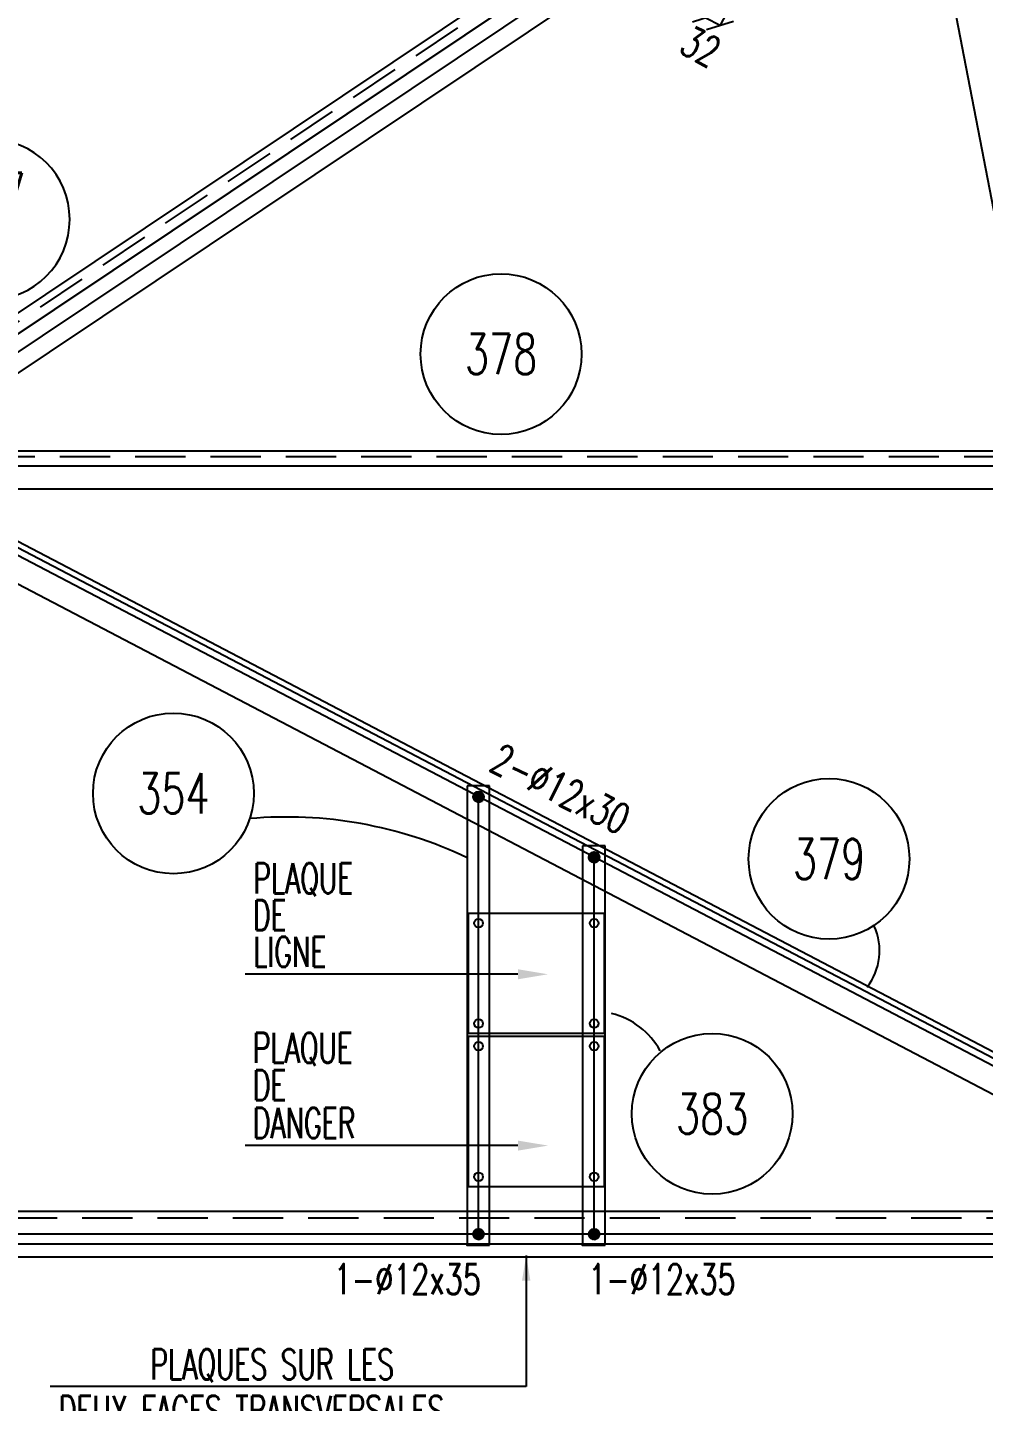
# Model space of a CAD drawing. Extents: x 533388 to 549608, y -33951 to -22449.
# Drawn here: x 544488 to 546391, y -30107 to -27372 of the extents above; entities that cross this region are included whole.
import ezdxf
from ezdxf.enums import TextEntityAlignment as Align

# ---------------------------------------------------------------- set-up
doc = ezdxf.new("R2010")
doc.units = 0
doc.header["$LTSCALE"] = 200
doc.header["$MEASUREMENT"] = 0
doc.linetypes.add('DASHED', pattern=[0.75, 0.5, -0.25])
doc.layers.get('0').update_dxf_attribs({"linetype": 'CONTINUOUS'})
for name, color, linetype in [('ASSI', 6, 'CONTINUOUS'), ('BOLLINI_1', 7, 'CONTINUOUS'), ('BOLLINI_5', 7, 'CONTINUOUS'), ('FORI', 2, 'CONTINUOUS'), ('LINEA_ANG', 2, 'CONTINUOUS'), ('LINEE_PIASTRE', 2, 'CONTINUOUS'), ('LS', 7, 'CONTINUOUS'), ('PIASTRE', 5, 'CONTINUOUS'), ('QT_MPR', 7, 'CONTINUOUS'), ('TESTI_A_P', 7, 'CONTINUOUS'), ('TRAT-Y', 7, 'DASHED')]:
    doc.layers.add(name, color=color, linetype=linetype)
doc.styles.add('QUOTE', font='ROMANS8.SHX', dxfattribs={"width": 0.7})
doc.styles.add('RQL', font='ROMANS8.SHX', dxfattribs={"width": 0.7})
doc.styles.add('RS', font='ROMANS8.shx', dxfattribs={"width": 0.7})
doc.styles.get("Standard").update_dxf_attribs({"font": 'ROMANS8.SHX', "width": 0.7})
doc.dimstyles.new('TRATTO', dxfattribs={"dimscale": 0, "dimtxt": 60, "dimasz": 40, "dimexe": 0, "dimexo": 0, "dimgap": 5, "dimtad": 1, "dimrnd": 0.5, "dimdsep": 46, "dimtxsty": 'RS', "dimblk1": 'OBLIQUE', "dimblk2": 'OBLIQUE', "dimsah": 1, "dimcen": 0.09, "dimclrd": 2, "dimclre": 2, "dimclrt": 7, "dimadec": 0, "dimazin": 0, "dimtfac": 1, "dimtix": 1, "dimtmove": 2, "dimatfit": 3, "dimfxl": 1, "dimtolj": 1, "dimtzin": 0, "dimarcsym": 0})

# ---------------------------------------------------------------- blocks, each defined once
blk = doc.blocks.new('12')
at = {"color": 0}
for p, q in [((-1, 0.06), (-0.06, 1)), ((-1, 0.01), (-0.01, 1)), ((-1, -0.03), (0.03, 1)), ((-1, -0.07), (0.07, 1)), ((0.09, -1), (-1, 0.09)), ((0.05, -1), (-1, 0.05)), ((0, -1), (-1, 0)), ((-0.99, 0.16), (-0.16, 0.99)), ((-0.99, 0.11), (-0.11, 0.99)), ((-0.99, -0.11), (0.11, 0.99)), ((-0.99, -0.15), (0.15, 0.99)), ((0.17, -0.99), (-0.99, 0.17)), ((0.13, -0.99), (-0.99, 0.13)), ((-0.98, 0.22), (-0.22, 0.98)), ((-0.98, -0.19), (0.19, 0.98)), ((0.21, -0.98), (-0.98, 0.21)), ((-0.97, -0.23), (0.23, 0.97)), ((0.24, -0.97), (-0.97, 0.24)), ((-0.96, 0.28), (-0.28, 0.96)), ((-0.96, -0.27), (0.27, 0.96)), ((0.28, -0.96), (-0.96, 0.28)), ((-0.95, -0.3), (0.3, 0.95)), ((0.31, -0.95), (-0.95, 0.31)), ((-0.94, 0.34), (-0.34, 0.94)), ((-0.94, -0.33), (0.33, 0.94)), ((0.35, -0.94), (-0.94, 0.35)), ((-0.93, -0.37), (0.37, 0.93)), ((0.38, -0.93), (-0.93, 0.38)), ((-0.92, -0.4), (0.4, 0.92)), ((-0.91, 0.42), (-0.42, 0.91)), ((0.41, -0.91), (-0.91, 0.41)), ((-0.9, -0.43), (0.43, 0.9)), ((0.44, -0.9), (-0.9, 0.44)), ((-0.89, -0.46), (0.46, 0.89)), ((0.47, -0.88), (-0.88, 0.47)), ((-0.87, -0.49), (0.49, 0.87)), ((0.5, -0.87), (-0.87, 0.5)), ((-0.86, 0.52), (-0.52, 0.86)), ((-0.86, -0.52), (0.52, 0.86)), ((0.53, -0.85), (-0.85, 0.53)), ((-0.84, -0.54), (0.54, 0.84)), ((0.55, -0.83), (-0.83, 0.55)), ((-0.82, -0.57), (0.57, 0.82)), ((0.58, -0.81), (-0.81, 0.58)), ((-0.8, -0.6), (0.6, 0.8)), ((0.61, -0.79), (-0.79, 0.61)), ((-0.78, -0.62), (0.62, 0.78)), ((0.63, -0.78), (-0.78, 0.63)), ((-0.76, -0.65), (0.65, 0.76)), ((0.66, -0.75), (-0.75, 0.66)), ((-0.74, -0.67), (0.67, 0.74)), ((0.68, -0.73), (-0.73, 0.68)), ((-0.72, -0.69), (0.69, 0.72)), ((0.7, -0.71), (-0.71, 0.7)), ((-0.7, -0.72), (0.72, 0.7)), ((0.73, -0.69), (-0.69, 0.73)), ((0.75, -0.67), (-0.67, 0.75)), ((-0.67, -0.74), (0.74, 0.67)), ((-0.65, -0.76), (0.76, 0.65)), ((0.77, -0.64), (-0.64, 0.77)), ((-0.63, -0.78), (0.78, 0.63)), ((0.79, -0.62), (-0.62, 0.79)), ((-0.6, -0.8), (0.8, 0.6)), ((0.81, -0.59), (-0.59, 0.81)), ((-0.57, -0.82), (0.82, 0.57)), ((0.83, -0.56), (-0.56, 0.83)), ((-0.55, -0.84), (0.84, 0.55)), ((0.84, -0.54), (-0.54, 0.84)), ((-0.52, -0.85), (0.85, 0.52)), ((0.86, -0.51), (-0.51, 0.86)), ((-0.49, -0.87), (0.87, 0.49)), ((0.88, -0.48), (-0.48, 0.88)), ((-0.46, -0.89), (0.89, 0.46)), ((0.89, -0.45), (-0.45, 0.89)), ((-0.43, -0.9), (0.9, 0.43)), ((0.91, -0.42), (-0.42, 0.91)), ((-0.4, -0.92), (0.92, 0.4)), ((0.92, -0.39), (-0.39, 0.92)), ((-0.37, -0.93), (0.93, 0.37)), ((0.93, -0.36), (-0.36, 0.93)), ((-0.34, -0.94), (0.94, 0.34)), ((0.95, -0.33), (-0.33, 0.95)), ((-0.3, -0.95), (0.95, 0.3)), ((0.96, -0.29), (-0.29, 0.96)), ((-0.27, -0.96), (0.96, 0.27)), ((0.97, -0.26), (-0.26, 0.97)), ((-0.23, -0.97), (0.97, 0.23)), ((0.98, -0.22), (-0.22, 0.98)), ((-0.2, -0.98), (0.98, 0.2)), ((0.98, -0.18), (-0.18, 0.98)), ((-0.16, -0.99), (0.99, 0.16)), ((0.99, -0.14), (-0.14, 0.99)), ((-0.12, -0.99), (0.99, 0.12)), ((0.99, -0.1), (-0.1, 0.99)), ((-0.08, -1), (1, 0.08)), ((1, -0.06), (-0.06, 1)), ((-0.04, -1), (1, 0.04)), ((1, -0.02), (-0.02, 1)), ((1, 0.02), (0.02, 1)), ((1, 0.07), (0.07, 1)), ((0.99, 0.12), (0.12, 0.99)), ((0.98, 0.17), (0.17, 0.98)), ((0.97, 0.23), (0.23, 0.97)), ((0.96, 0.29), (0.29, 0.96)), ((0.93, 0.36), (0.36, 0.93)), ((0.9, 0.44), (0.44, 0.9)), ((0.84, 0.55), (0.55, 0.84)), ((-0.04, -1), (-1, -0.04)), ((-0.09, -1), (-1, -0.09)), ((-0.14, -0.99), (-0.99, -0.14)), ((-0.2, -0.98), (-0.98, -0.2)), ((-0.25, -0.97), (-0.97, -0.25)), ((-0.32, -0.95), (-0.95, -0.32)), ((-0.39, -0.92), (-0.92, -0.39)), ((-0.48, -0.88), (-0.88, -0.48)), ((-0.6, -0.8), (-0.8, -0.6)), ((0.01, -1), (1, -0.01)), ((0.05, -1), (1, -0.05)), ((0.1, -0.99), (0.99, -0.1)), ((0.15, -0.99), (0.99, -0.15)), ((0.21, -0.98), (0.98, -0.21)), ((0.27, -0.96), (0.96, -0.27)), ((0.33, -0.94), (0.94, -0.33)), ((0.41, -0.91), (0.91, -0.41)), ((0.5, -0.87), (0.87, -0.5)), ((0.66, -0.75), (0.75, -0.66))]:
    blk.add_line(p, q, dxfattribs=at)
blk.add_circle((0, 0), 1)
blk = doc.blocks.new('MRKR_98')
blk.add_point((0, 0))
at = {"color": 7, "style": 'QUOTE', "width": 0.5, "flags": 1}
for tag, p in [('TI', (3.73, 6.83)), ('NFORI', (3.72, 5.3)), ('DI_S', (3.73, 6.42)), ('D_S', (3.73, 6.02)), ('E_S', (3.73, 5.68)), ('AUX2', (3.71, 4.93)), ('AUX1', (3.73, 4.19)), ('FAM', (3.73, 4.55)), ('COMMESSA', (3.73, 3.85)), ('MD', (3.73, 3.51)), ('MP', (3.73, 3.16)), ('LARGHEZZA', (3.73, 2.82)), ('SPESSORE', (3.73, 2.48)), ('NP', (3.73, 2.14)), ('SV', (3.73, 1.79)), ('PESO', (3.73, 1.45)), ('QUA', (3.73, 1.11)), ('LUN', (3.73, 0.76)), ('PROF', (3.73, 0.42)), ('POS', (3.73, 0.08))]:
    blk.add_attdef(tag, p, '', height=0.2, dxfattribs=at)
at = {"color": 7, "flags": 1}
for tag, p in [('LAV1', (5.26, 6.88)), ('LAV2', (5.26, 6.55)), ('LAV3', (5.26, 6.21)), ('LAV4', (5.26, 5.88)), ('LAV5', (5.26, 5.55)), ('LAV6', (5.26, 5.21)), ('LAV7', (5.26, 4.88)), ('LAV8', (5.26, 4.55)), ('LAV9', (5.26, 4.21)), ('LAV10', (5.26, 3.88))]:
    blk.add_attdef(tag, p, '', height=0.2, dxfattribs=at)
blk = doc.blocks.new('ASSE98')
blk.add_line((0, 0), (1, 0))
at = {"color": 7, "flags": 1}
for tag, p in [('LAV1', (3.07431, 6.82847)), ('LAV2', (3.07431, 6.49513)), ('LAV3', (3.07431, 6.1618)), ('LAV4', (3.07431, 5.82847)), ('LAV5', (3.07431, 5.49513)), ('LAV6', (3.07431, 5.1618)), ('LAV7', (3.07431, 4.82847)), ('LAV8', (3.07431, 4.49513)), ('LAV9', (3.07431, 4.1618)), ('LAV10', (3.07431, 3.82847))]:
    blk.add_attdef(tag, p, '', height=0.2, dxfattribs=at)
at = {"color": 7, "style": 'QUOTE', "width": 0.5, "flags": 1}
for tag, p in [('TI', (1.38308, 6.82731)), ('DI_S', (1.38308, 6.42178)), ('D_S', (1.38308, 6.02092)), ('E_S', (1.38308, 5.68065)), ('NFORI', (1.36454, 5.29792)), ('ALAR', (1.36349, 4.93246)), ('FAM', (1.3775, 4.54645)), ('ALA', (1.38308, 4.19257)), ('DISP2', (1.38308, 3.84971)), ('DISP1', (1.38308, 3.50686)), ('PINZAF', (1.38308, 3.164)), ('PINZAI', (1.38308, 2.82114)), ('TRP', (1.38308, 2.47829)), ('NP', (1.38308, 2.13543)), ('SV', (1.38308, 1.79257)), ('PESO', (1.38308, 1.44971)), ('QUA', (1.38308, 1.10686)), ('LUN', (1.38308, 0.764)), ('PROF', (1.38308, 0.42114)), ('POS', (1.38308, 0.07829))]:
    blk.add_attdef(tag, p, '', height=0.2, dxfattribs=at)
blk = doc.blocks.new('_OBLIQUE')
at = {"color": 0, "linetype": 'ByBlock'}
blk.add_line((-0.5, -0.5), (0.5, 0.5), dxfattribs=at)
blk = doc.blocks.new('*D21')
at = {"layer": 'LS', "color": 2, "lineweight": -2, "transparency": 16777216}
for p, q in [((541790, -29773.9), (541790, -30261.3)), ((546931.5, -29773.9), (546931.5, -30261.3)), ((541790, -30261.3), (546931.5, -30261.3))]:
    blk.add_line(p, q, dxfattribs=at)
at = {"layer": 'LS', "color": 2, "lineweight": -2, "transparency": 16777216, "xscale": 40, "yscale": 40, "zscale": 40, "rotation": 180}
blk.add_blockref('_OBLIQUE', (541790, -30261.3), dxfattribs=at)
at = {"layer": 'LS', "color": 2, "lineweight": -2, "transparency": 16777216, "xscale": 40, "yscale": 40, "zscale": 40}
blk.add_blockref('_OBLIQUE', (546931.5, -30261.3), dxfattribs=at)
at = {"layer": 'LS', "color": 7, "transparency": 16777216, "insert": (544360.8, -30226.3), "char_height": 60, "attachment_point": 5, "style": 'RS'}
blk.add_mtext('\\A1;5141.5', dxfattribs=at)
blk = doc.blocks.new('YYY')
blk.add_circle((0, 0), 8)
at = {"color": 3, "style": 'RQL', "width": 0.7}
for tag, p in [('POS3', (0, 0.65)), ('POS2', (0, -4.63))]:
    blk.add_attdef(tag, text='', height=4, dxfattribs=at).set_placement(p, align=Align.CENTER)
at = {"style": 'RQL', "width": 0.7, "flags": 1}
blk.add_attdef('TIPO', text='', height=3, dxfattribs=at).set_placement((0, 0), align=Align.MIDDLE_CENTER)
blk = doc.blocks.new('xxx')
blk.add_circle((0, 0), 8)
at = {"color": 3, "style": 'RQL', "width": 0.7}
blk.add_attdef('POS', text='', height=4, dxfattribs=at).set_placement((0, 0), align=Align.MIDDLE)
at = {"color": 3, "style": 'RQL', "width": 0.7, "flags": 1}
blk.add_attdef('POS1', (-0.39, -5.42), '', height=2, dxfattribs=at)
at = {"style": 'RQL', "width": 0.7, "flags": 1}
blk.add_attdef('TIPO', (-0.39, -8.66), '', height=2, dxfattribs=at)
blk = doc.blocks.new('bull')
at = {"style": 'RS', "width": 0.7, "flags": 1}
for tag, p in [('NN', (-12.25, 0)), ('DIAMETRO', (0, -4.86)), ('SERRAGGIO', (0, -9.71)), ('LUNGHEZZA', (0, -14.57)), ('NB', (0, -19.43)), ('TIPO', (0, -24.12)), ('EL', (-0.14, -29))]:
    blk.add_attdef(tag, p, '', height=3, dxfattribs=at)
at = {"style": 'RS', "width": 0.7}
blk.add_attdef('BULLONE', (0, 0), '', height=3, dxfattribs=at)
blk = doc.blocks.new('*D56')
at = {"layer": 'QT_MPR', "color": 2, "lineweight": -2, "transparency": 16777216}
for p, q in [((546296.1, -26795.6), (547312.4, -26599.6)), ((547312.4, -26599.6), (547591.9, -28049.2)), ((546575.6, -28245.2), (547591.9, -28049.2))]:
    blk.add_line(p, q, dxfattribs=at)
at = {"layer": 'QT_MPR', "color": 2, "lineweight": -2, "transparency": 16777216, "xscale": 40, "yscale": 40, "zscale": 40}
for p, rotation in [((547312.4, -26599.6), 100.9154326102515), ((547591.9, -28049.2), 280.9154326102516)]:
    blk.add_blockref('_OBLIQUE', p, dxfattribs=dict(at, rotation=rotation))
at = {"layer": 'QT_MPR', "color": 7, "transparency": 16777216, "insert": (547417.8, -27331.1), "char_height": 60, "attachment_point": 5, "rotation": 100.9154, "style": 'RS'}
blk.add_mtext('\\A1;1476.5', dxfattribs=at)
blk = doc.blocks.new('*D137')
at = {"layer": 'QT_MPR', "color": 2, "lineweight": -2, "transparency": 16777216}
for p, q in [((546251.3, -26563.4), (545838.7, -27352.4)), ((546261, -26613.6), (545866.9, -27367.2)), ((545838.7, -27352.4), (545866.9, -27367.2))]:
    blk.add_line(p, q, dxfattribs=at)
at = {"layer": 'QT_MPR', "color": 2, "lineweight": -2, "transparency": 16777216, "xscale": 40, "yscale": 40, "zscale": 40}
for p, rotation in [((545838.7, -27352.4), 152.3951650348536), ((545866.9, -27367.2), 332.3951650348536)]:
    blk.add_blockref('_OBLIQUE', p, dxfattribs=dict(at, rotation=rotation))
at = {"layer": 'QT_MPR', "color": 7, "transparency": 16777216, "insert": (545828.2, -27409.7), "char_height": 60, "attachment_point": 5, "rotation": 332.3952, "style": 'RS'}
blk.add_mtext('\\A1;32', dxfattribs=at)

msp = doc.modelspace()

# ---------------------------------------------------------------- linework, layer by layer
at = {"layer": 'LINEA_ANG'}
for p, q in [((545505.634, -23040.139), (546683.074, -29145.642)), ((546333.475, -26692.415), (541887.537, -29666.544)), ((541988.022, -29719.636), (546389.076, -26775.532)), ((546602.625, -28215.214), (544101.625, -28215.214)), ((546908.513, -29672.018), (544116.94, -28210.539)), ((544082.154, -28276.984), (546873.727, -29738.463)), ((544101.625, -28290.214), (546602.625, -28290.214)), ((546947.256, -29728.909), (541693.256, -29728.909)), ((541693.256, -29818.909), (546947.256, -29818.909))]:
    msp.add_line(p, q, dxfattribs=at)
at = {"layer": 'LINEA_ANG', "color": 2}
msp.add_line((546903.179, -29682.206), (544111.606, -28220.727), dxfattribs=at)
at = {"layer": 'LINEE_PIASTRE'}
for p, q in [((545408.144, -28881.265), (545363.144, -28881.265)), ((545363.144, -28881.265), (545363.144, -29796.265)), ((545408.144, -29796.265), (545408.144, -28881.265)), ((545638.144, -29000.97), (545593.144, -29000.97)), ((545593.144, -29000.97), (545593.144, -29795.97)), ((545638.144, -29795.97), (545638.144, -29000.97)), ((545363.144, -29796.265), (545408.144, -29796.265)), ((545593.144, -29795.97), (545638.144, -29795.97))]:
    msp.add_line(p, q, dxfattribs=at)
at = {"layer": 'LS', "color": 6}
for p, q in [((541789.989, -29773.909), (546330.494, -26736.519)), ((543824.754, -28448.934), (546296.076, -26795.638)), ((545386.144, -29773.943), (545386.144, -28903.227)), ((545616.144, -29773.943), (545616.144, -29023.639)), ((546931.528, -29773.909), (541693.256, -29773.909)), ((546920.108, -29793.909), (541693.256, -29793.909)), ((545480.947, -29816.662), (545480.947, -30077.182)), ((545480.947, -29816.662), (545480.947, -30077.182)), ((545480.947, -30077.182), (544533.301, -30077.182))]:
    msp.add_line(p, q, dxfattribs=at)
at = {"layer": 'LS'}
for points in [[(545366.144, -29134.789), (545636.144, -29134.789), (545636.144, -29374.789), (545366.144, -29374.789)], [(545366.144, -29379.789), (545636.144, -29379.789), (545636.144, -29679.789), (545366.144, -29679.789)]]:
    msp.add_lwpolyline(points, close=True, dxfattribs=at)
at = {"layer": 'LS', "color": 6}
for points in [[(545464.507, -29256.635), (544921.688, -29256.635)], [(545464.507, -29597.749), (544921.688, -29597.749)], [(545480.947, -29866.662), (545480.947, -30077.182)]]:
    msp.add_lwpolyline(points, dxfattribs=at)
at = {"layer": 'LS', "color": 7}
for centre in [(545386.144, -29154.789), (545616.144, -29154.789), (545386.144, -29354.789), (545616.144, -29354.789), (545386.144, -29399.789), (545616.144, -29399.789), (545386.144, -29659.789), (545616.144, -29659.789)]:
    msp.add_circle(centre, 8.75, dxfattribs=at)
at = {"layer": 'LS', "color": 6}
for centre, radius, start, end in [((545003.639, -29782.309), 838.8, 64.618278, 94.994902), ((546066.255, -29209.867), 118.123, 322.277755, 24.486675), ((545615.547, -29481.082), 150.52, 28.673083, 76.380344)]:
    msp.add_arc(centre, radius, start, end, dxfattribs=at)
for points in [[(545464.507, -29246.635), (545524.507, -29256.635), (545464.507, -29266.635)], [(545464.507, -29587.749), (545524.507, -29597.749), (545464.507, -29607.749)], [(545472.613, -29866.662), (545480.947, -29816.662), (545489.28, -29866.662)]]:
    msp.add_solid(points, dxfattribs=at)
at = {"layer": 'TRAT-Y'}
for p, q in [((546341.815, -26704.883), (541895.878, -29679.011)), ((546602.625, -28226.714), (544101.625, -28226.714)), ((546947.256, -29741.909), (541693.256, -29741.909))]:
    msp.add_line(p, q, dxfattribs=at)

# ---------------------------------------------------------------- block references
at = {"layer": 'ASSI'}
for p, xscale, rotation in [((546352.935, -26721.506), 5349, 213.7807103935028), ((546896.918, -29694.166), 3151, 152.3664917154603), ((546602.625, -28245.214), 2501, 180), ((546947.256, -29728.909), 5254, 180)]:
    msp.add_blockref('ASSE98', p, dxfattribs=dict(at, xscale=xscale, rotation=rotation))
at = {"layer": 'BOLLINI_1'}
for p, xscale, yscale, zscale, values in [((545430.878, -28021.797), 20, 20, 20, {'POS': '378'}), ((544778.705, -28896.488), 19.9980000000018, 19.9980000000018, 19.9980000000018, {'POS': '354'}), ((546083.731, -29026.965), 20, 20, 20, {'POS': '379'}), ((545851.16, -29534.426), 19.9979999999523, 19.9979999999523, 19.9979999999523, {'POS': '383'})]:
    msp.add_blockref('xxx', p, dxfattribs=dict(at, xscale=xscale, yscale=yscale, zscale=zscale)).add_auto_attribs(values)
at = {"layer": 'BOLLINI_5'}
ref = msp.add_blockref('YYY', (544412.363, -27753.702), dxfattribs=dict(at, xscale=-19.99970832477619, yscale=19.99970832471798, zscale=19.99970832474173))
ref.add_attrib('POS3', '377', dxfattribs={"layer": '0', "color": 3, "height": 79.9988, "style": 'RQL', "width": 0.7}).set_placement((544412.363, -27740.763), align=Align.CENTER)
ref.add_attrib('POS2', 'D', dxfattribs={"layer": '0', "color": 3, "height": 79.999, "style": 'RQL', "width": 0.7}).set_placement((544412.363, -27846.309), align=Align.CENTER)
at = {"layer": 'FORI', "xscale": 10.5, "yscale": 10.5, "zscale": 10.5, "rotation": 330.6672217226813}
for p in [(545386.144, -28903.227), (545616.144, -29023.639), (545386.144, -29773.943), (545616.144, -29773.943)]:
    msp.add_blockref('12', p, dxfattribs=at)
at = {"layer": 'LS', "color": 7, "xscale": 20, "yscale": 20, "zscale": 20, "rotation": 333.5039975357254}
msp.add_blockref('bull', (545404.423, -28849.13), dxfattribs=at).add_auto_attribs({'BULLONE': '2-%%c12x30                '})
at = {"layer": 'LS', "color": 7, "xscale": 20, "yscale": 20, "zscale": 20}
for p in [(545097.54, -29893.771), (545604.382, -29893.771)]:
    msp.add_blockref('bull', p, dxfattribs=at).add_auto_attribs({'BULLONE': '1-%%c12x35                '})
at = {"layer": 'PIASTRE', "xscale": 20, "yscale": 20, "zscale": 20}
for p in [(545363.144, -29796.265), (545593.144, -29795.97)]:
    msp.add_blockref('MRKR_98', p, dxfattribs=at)

# ---------------------------------------------------------------- texts
at = {"layer": 'TESTI_A_P', "style": 'RS', "width": 0.65}
for s, p in [('PLAQUE', (544937.876, -29095.66)), ('DE', (544937.179, -29169.046)), ('LIGNE', (544937.876, -29242.015)), ('PLAQUE', (544936.967, -29433.24)), ('DE', (544936.967, -29507.487)), ('DANGER', (544936.967, -29582.833)), ('PLAQUES SUR LES', (544733.164, -30063.317)), ('DEUX FACES TRANSVERSALES', (544550.86, -30155.931))]:
    msp.add_text(s, height=60, dxfattribs=at).set_placement(p)

# ---------------------------------------------------------------- dimensions: what is measured, and where the dimension line sits
at = {"layer": 'LS'}
dim = msp.add_linear_dim(base=(546931.528, -30261.345), p1=(541789.989, -29773.909), p2=(546931.528, -29773.909), dimstyle='TRATTO', override={"dimscale": 1}, dxfattribs=at)
dim.commit()
dim.dimension.update_dxf_attribs({"geometry": '*D21', "text_midpoint": (544360.758, -30226.345)})
at = {"layer": 'QT_MPR'}
for base, p1, p2, angle, text, picture, middle in [((545866.914, -27367.197), (546251.298, -26563.399), (546260.969, -26613.594), 332.395165, '32', '*D137', (545828.187, -27409.687)), ((547591.9, -28049.226), (546296.074, -26795.637), (546575.625, -28245.214), 100.915433, '1476.5', '*D56', (547417.758, -27331.065))]:
    dim = msp.add_linear_dim(base=base, p1=p1, p2=p2, angle=angle, text=text, dimstyle='TRATTO', override={"dimscale": 1}, dxfattribs=at)
    dim.commit()
    dim.dimension.update_dxf_attribs({"geometry": picture, "text_midpoint": middle, "dimtype": 160})

doc.saveas('drawing.dxf')
